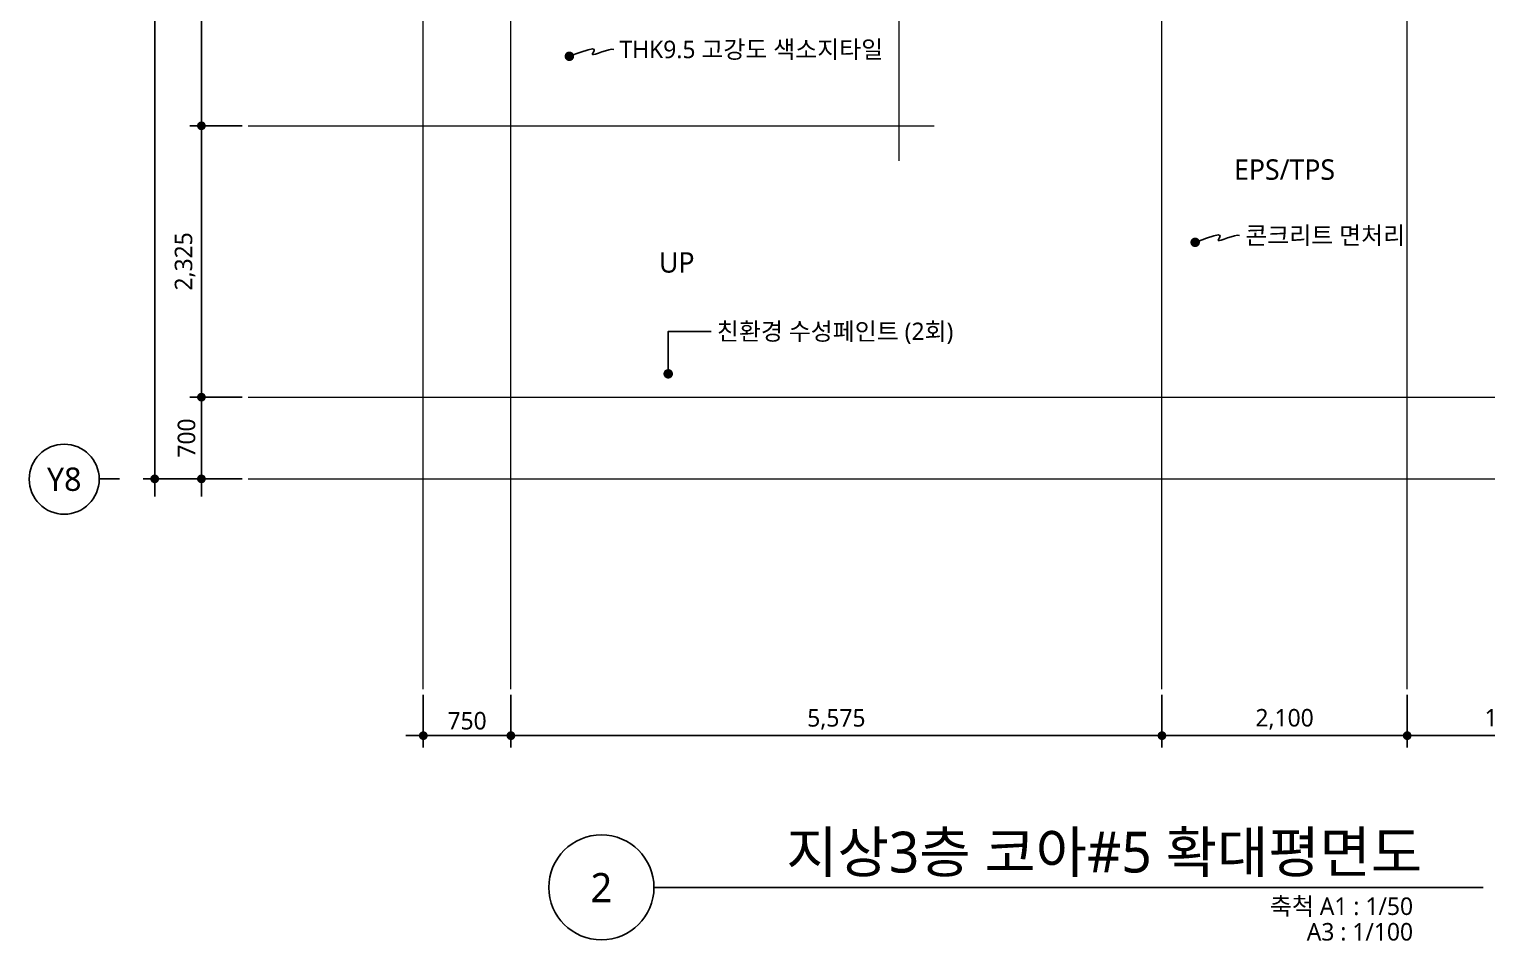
# Model space of a CAD drawing. Header units: millimetres. Extents: x 3320976 to 3527701, y 1183647 to 1243117.
# Drawn here: x 3422464 to 3434946, y 1221647 to 1229458 of the extents above; entities that cross this region are included whole.
import ezdxf
from ezdxf.enums import TextEntityAlignment as Align

# ---------------------------------------------------------------- set-up
doc = ezdxf.new("R2010")
doc.units = ezdxf.units.MM
doc.header["$MEASUREMENT"] = 0
doc.linetypes.add('CEN', pattern=[62, 60, -1, 0, -1])
doc.layers.get('0').update_dxf_attribs({"linetype": 'CONTINUOUS'})
for name, color, linetype, lineweight in [('A-AXIS-BUBL', 7, 'CONTINUOUS', 25), ('A-CNTL', 1, 'CEN', 15), ('A-DIMS', 7, 'CONTINUOUS', 25), ('A-MKXS-LEAD', 7, 'CONTINUOUS', 25), ('A-MKXS-TEXT1', 3, 'CONTINUOUS', 25), ('A-MKXX-NAME', 3, 'CONTINUOUS', 25), ('A-XXXX-SYMB', 7, 'CONTINUOUS', 25), ('A-XXXX-TXT1', 3, 'CONTINUOUS', 25), ('A-XXXX-TXT2', 3, 'CONTINUOUS', 25)]:
    doc.layers.add(name, color=color, linetype=linetype, lineweight=lineweight)
doc.styles.add('HY울릉도L', font='')
doc.styles.add('맑은고딕', font='malgun.ttf')
doc.styles.get('HY울릉도L').set_extended_font_data('HYwulM')
doc.dimstyles.new('CDIM', dxfattribs={"dimtxt": 3, "dimasz": 1.5, "dimexe": 2, "dimexo": 1, "dimgap": 1, "dimtad": 1, "dimdec": 0, "dimrnd": 0.5, "dimzin": 0, "dimdsep": 32, "dimlunit": 6, "dimtxsty": 'HY울릉도L', "dimblk1": '_CIDOT', "dimblk2": '_CIDOT', "dimsah": 1, "dimcen": 5.5, "dimclrd": 2, "dimclre": 2, "dimclrt": 7, "dimadec": 0, "dimazin": 0, "dimtfac": 1, "dimtdec": 0, "dimtix": 1, "dimtmove": 2, "dimatfit": 1, "dimldrblk": '_CIDOT', "dimfxl": 1, "dimtolj": 1, "dimtzin": 0, "dimlwd": -1, "dimarcsym": 0})

# ---------------------------------------------------------------- blocks, each defined once
blk = doc.blocks.new('_CIDOT')
at = {"color": 0, "linetype": 'ByBlock'}
blk.add_line((2, 0), (-1, 0), dxfattribs=at)
at = {"color": 0, "linetype": 'ByBlock', "const_width": 0.5}
blk.add_lwpolyline([(-0.25, 0, 1), (0.25, 0, 1)], format="xyb", close=True, dxfattribs=at)
blk = doc.blocks.new('*D490')
at = {"layer": 'A-DIMS', "lineweight": -2, "transparency": 16777216}
for p, q in [((-12525, 13000), (-13375, 13000)), ((-12525, 0), (-13375, 0))]:
    blk.add_line(p, q, dxfattribs=at)
at = {"layer": 'A-DIMS', "transparency": 16777216}
blk.add_line((-13275, 75), (-13275, 12925), dxfattribs=at)
at = {"layer": 'A-DIMS', "transparency": 16777216, "xscale": 75, "yscale": 75, "zscale": 75}
for p, rotation in [((-13275, 13000), 90), ((-13275, 0), 270)]:
    blk.add_blockref('_CIDOT', p, dxfattribs=dict(at, rotation=rotation))
at = {"layer": 'A-DIMS', "color": 3, "transparency": 16777216, "insert": (-13415, 6500), "char_height": 150, "attachment_point": 5, "rotation": 90, "style": '맑은고딕'}
blk.add_mtext('\\A1;13,000', dxfattribs=at)
blk = doc.blocks.new('*D491')
at = {"layer": 'A-DIMS', "lineweight": -2, "transparency": 16777216}
for p, q in [((-12525, 700), (-12975, 700)), ((-12525, 0), (-12975, 0))]:
    blk.add_line(p, q, dxfattribs=at)
at = {"layer": 'A-DIMS', "transparency": 16777216}
blk.add_line((-12875, 75), (-12875, 625), dxfattribs=at)
at = {"layer": 'A-DIMS', "transparency": 16777216, "xscale": 75, "yscale": 75, "zscale": 75}
for p, rotation in [((-12875, 700), 90), ((-12875, 0), 270)]:
    blk.add_blockref('_CIDOT', p, dxfattribs=dict(at, rotation=rotation))
at = {"layer": 'A-DIMS', "color": 3, "transparency": 16777216, "insert": (-13002, 350), "char_height": 150, "attachment_point": 5, "rotation": 90, "style": '맑은고딕'}
blk.add_mtext('\\A1;700', dxfattribs=at)
blk = doc.blocks.new('*D496')
at = {"layer": 'A-DIMS', "lineweight": -2, "transparency": 16777216}
for p, q in [((-4650, -1850), (-4650, -2300)), ((-2550, -1850), (-2550, -2300))]:
    blk.add_line(p, q, dxfattribs=at)
at = {"layer": 'A-DIMS', "transparency": 16777216}
blk.add_line((-2625, -2200), (-4575, -2200), dxfattribs=at)
at = {"layer": 'A-DIMS', "transparency": 16777216, "xscale": 75, "yscale": 75, "zscale": 75, "rotation": 180}
blk.add_blockref('_CIDOT', (-4650, -2200), dxfattribs=at)
at = {"layer": 'A-DIMS', "transparency": 16777216, "xscale": 75, "yscale": 75, "zscale": 75}
blk.add_blockref('_CIDOT', (-2550, -2200), dxfattribs=at)
at = {"layer": 'A-DIMS', "color": 3, "transparency": 16777216, "insert": (-3600, -2060), "char_height": 150, "attachment_point": 5, "style": '맑은고딕'}
blk.add_mtext('\\A1;2,100', dxfattribs=at)
blk = doc.blocks.new('*D497')
at = {"layer": 'A-DIMS', "lineweight": -2, "transparency": 16777216}
for p, q in [((-10975, -1850), (-10975, -2300)), ((-10225, -1850), (-10225, -2300))]:
    blk.add_line(p, q, dxfattribs=at)
at = {"layer": 'A-DIMS', "transparency": 16777216}
blk.add_line((-10900, -2200), (-10300, -2200), dxfattribs=at)
at = {"layer": 'A-DIMS', "transparency": 16777216, "xscale": 75, "yscale": 75, "zscale": 75, "rotation": 180}
blk.add_blockref('_CIDOT', (-10975, -2200), dxfattribs=at)
at = {"layer": 'A-DIMS', "transparency": 16777216, "xscale": 75, "yscale": 75, "zscale": 75}
blk.add_blockref('_CIDOT', (-10225, -2200), dxfattribs=at)
at = {"layer": 'A-DIMS', "color": 3, "transparency": 16777216, "insert": (-10600, -2073), "char_height": 150, "attachment_point": 5, "style": '맑은고딕'}
blk.add_mtext('\\A1;750', dxfattribs=at)
blk = doc.blocks.new('*D498')
at = {"layer": 'A-DIMS', "lineweight": -2, "transparency": 16777216}
for p, q in [((-10225, -1850), (-10225, -2300)), ((-4650, -1850), (-4650, -2300))]:
    blk.add_line(p, q, dxfattribs=at)
at = {"layer": 'A-DIMS', "transparency": 16777216}
blk.add_line((-4725, -2200), (-10150, -2200), dxfattribs=at)
at = {"layer": 'A-DIMS', "transparency": 16777216, "xscale": 75, "yscale": 75, "zscale": 75, "rotation": 180}
blk.add_blockref('_CIDOT', (-10225, -2200), dxfattribs=at)
at = {"layer": 'A-DIMS', "transparency": 16777216, "xscale": 75, "yscale": 75, "zscale": 75}
blk.add_blockref('_CIDOT', (-4650, -2200), dxfattribs=at)
at = {"layer": 'A-DIMS', "color": 3, "transparency": 16777216, "insert": (-7438, -2061), "char_height": 150, "attachment_point": 5, "style": '맑은고딕'}
blk.add_mtext('\\A1;5,575', dxfattribs=at)
blk = doc.blocks.new('*D507')
at = {"layer": 'A-DIMS', "lineweight": -2, "transparency": 16777216}
for p, q in [((-12525, 3025), (-12975, 3025)), ((-12525, 700), (-12975, 700))]:
    blk.add_line(p, q, dxfattribs=at)
at = {"layer": 'A-DIMS', "transparency": 16777216}
blk.add_line((-12875, 2950), (-12875, 775), dxfattribs=at)
at = {"layer": 'A-DIMS', "transparency": 16777216, "xscale": 75, "yscale": 75, "zscale": 75}
for p, rotation in [((-12875, 3025), 90), ((-12875, 700), 270)]:
    blk.add_blockref('_CIDOT', p, dxfattribs=dict(at, rotation=rotation))
at = {"layer": 'A-DIMS', "color": 3, "transparency": 16777216, "insert": (-13015, 1863), "char_height": 150, "attachment_point": 5, "rotation": 90, "style": '맑은고딕'}
blk.add_mtext('\\A1;2,325', dxfattribs=at)
blk = doc.blocks.new('*D508')
at = {"layer": 'A-DIMS', "lineweight": -2, "transparency": 16777216}
for p, q in [((-12525, 5775), (-12975, 5775)), ((-12525, 3025), (-12975, 3025))]:
    blk.add_line(p, q, dxfattribs=at)
at = {"layer": 'A-DIMS', "transparency": 16777216}
blk.add_line((-12875, 3100), (-12875, 5700), dxfattribs=at)
at = {"layer": 'A-DIMS', "transparency": 16777216, "xscale": 75, "yscale": 75, "zscale": 75}
for p, rotation in [((-12875, 5775), 90), ((-12875, 3025), 270)]:
    blk.add_blockref('_CIDOT', p, dxfattribs=dict(at, rotation=rotation))
at = {"layer": 'A-DIMS', "color": 3, "transparency": 16777216, "insert": (-13015, 4400), "char_height": 150, "attachment_point": 5, "rotation": 90, "style": '맑은고딕'}
blk.add_mtext('\\A1;2,750', dxfattribs=at)
blk = doc.blocks.new('*D509')
at = {"layer": 'A-DIMS', "lineweight": -2, "transparency": 16777216}
for p, q in [((-2550, -1850), (-2550, -2300)), ((-725, -1850), (-725, -2300))]:
    blk.add_line(p, q, dxfattribs=at)
at = {"layer": 'A-DIMS', "transparency": 16777216}
blk.add_line((-2475, -2200), (-800, -2200), dxfattribs=at)
at = {"layer": 'A-DIMS', "transparency": 16777216, "xscale": 75, "yscale": 75, "zscale": 75, "rotation": 180}
blk.add_blockref('_CIDOT', (-2550, -2200), dxfattribs=at)
at = {"layer": 'A-DIMS', "transparency": 16777216, "xscale": 75, "yscale": 75, "zscale": 75}
blk.add_blockref('_CIDOT', (-725, -2200), dxfattribs=at)
at = {"layer": 'A-DIMS', "color": 3, "transparency": 16777216, "insert": (-1638, -2060), "char_height": 150, "attachment_point": 5, "style": '맑은고딕'}
blk.add_mtext('\\A1;1,825', dxfattribs=at)
blk = doc.blocks.new('CORE5_GRID')
at = {"layer": 'A-AXIS-BUBL', "ltscale": 0.2}
blk.add_line((-13575, 0), (-13750, 0), dxfattribs=at)
blk.add_circle((-14050, -2.9), 300, dxfattribs=at)
at = {"layer": 'A-CNTL'}
for p, q in [((-10975, -1800.7), (-10975, 14799.3)), ((-10225, -1800.7), (-10225, 14799.3)), ((-6900, 2725), (-6900, 14799.3)), ((-4650, -1800.7), (-4650, 9875)), ((-2550, -1800.7), (-2550, 4825)), ((-12475, 3025), (-6600, 3025)), ((-12475, 700), (1525, 700)), ((-12475, 0), (1525, 0))]:
    blk.add_line(p, q, dxfattribs=at)
at = {"layer": 'A-XXXX-TXT2', "ltscale": 0.2, "style": '맑은고딕'}
blk.add_text('Y8', height=200, dxfattribs=at).set_placement((-14050, -2.9), align=Align.MIDDLE)
at = {"layer": 'A-DIMS'}
for base, p1, p2, angle, picture, middle in [((-13275, 13000), (-12475, 0), (-12475, 13000), 270, '*D490', (-13415.5, 6500)), ((-12875, 5775), (-12475, 3025), (-12475, 5775), 270, '*D508', (-13015.1, 4400)), ((-12875, 700), (-12475, 3025), (-12475, 700), 90, '*D507', (-13015.1, 1862.5)), ((-12875, 700), (-12475, 0), (-12475, 700), 270, '*D491', (-13002.5, 350)), ((-10225, -2200), (-4650, -1800), (-10225, -1800), 180, '*D498', (-7437.5, -2061.1)), ((-4650, -2200), (-2550, -1800), (-4650, -1800), 180, '*D496', (-3600, -2059.5))]:
    dim = blk.add_linear_dim(base=base, p1=p1, p2=p2, angle=angle, dimstyle='CDIM', override={"dimscale": 50, "dimtxsty": '맑은고딕', "dimclrd": 256, "dimclre": 256, "dimclrt": 3}, dxfattribs=at)
    dim.commit()
    dim.dimension.update_dxf_attribs({"geometry": picture, "text_midpoint": middle})
for base, p1, p2, picture, middle in [((-10225, -2200), (-10975, -1800), (-10225, -1800), '*D497', (-10600, -2072.5)), ((-725, -2200), (-2550, -1800), (-725, -1800), '*D509', (-1637.5, -2059.5))]:
    dim = blk.add_linear_dim(base=base, p1=p1, p2=p2, dimstyle='CDIM', override={"dimscale": 50, "dimtxsty": '맑은고딕', "dimclrd": 256, "dimclre": 256, "dimclrt": 3}, dxfattribs=at)
    dim.commit()
    dim.dimension.update_dxf_attribs({"geometry": picture, "text_midpoint": middle})

msp = doc.modelspace()

# ---------------------------------------------------------------- linework, layer by layer
at = {"layer": 'A-MKXS-LEAD', "const_width": 40}
for points in [[(3427068.9, 1229227.9, 1), (3427110.3, 1229223.8, 1)], [(3432427.3, 1227634, 1), (3432468.8, 1227629.8, 1)], [(3427915.2, 1226507.5, 1), (3427956.7, 1226503.3, 1)]]:
    msp.add_lwpolyline(points, format="xyb", close=True, dxfattribs=at)
at = {"layer": 'A-MKXS-LEAD'}
for points in [[(3427088.8, 1229225.5), (3427186.5, 1229262.4), (3427250.2, 1229282.3), (3427286.5, 1229288.7), (3427301.9, 1229285.2), (3427303, 1229275.3), (3427296.5, 1229262.5), (3427289, 1229250.3), (3427287.1, 1229242.3), (3427295.7, 1229240.9), (3427313.8, 1229245.3), (3427338.7, 1229253.5), (3427367.6, 1229263.7), (3427397.8, 1229273.7), (3427426.6, 1229281.9), (3427451.3, 1229286.2), (3427469.2, 1229284.8)], [(3432447.2, 1227631.6), (3432545, 1227668.4), (3432608.7, 1227688.3), (3432644.9, 1227694.8), (3432660.3, 1227691.3), (3432661.4, 1227681.4), (3432654.9, 1227668.6), (3432647.4, 1227656.4), (3432645.5, 1227648.3), (3432654.1, 1227647), (3432672.2, 1227651.4), (3432697.1, 1227659.6), (3432726, 1227669.7), (3432756.2, 1227679.8), (3432785, 1227688), (3432809.7, 1227692.3), (3432827.6, 1227690.8)], [(3428303, 1226869.3), (3427935.9, 1226869.3), (3427935.9, 1226869.3), (3427935.9, 1226505.4)]]:
    msp.add_lwpolyline(points, dxfattribs=at)
at = {"layer": 'A-XXXX-SYMB'}
msp.add_line((3427813.8, 1222105.4), (3434913.8, 1222105.4), dxfattribs=at)
msp.add_circle((3427363.8, 1222105.4), 450, dxfattribs=at)

# ---------------------------------------------------------------- block references
at = {"layer": 'A-DIMS'}
msp.add_blockref('CORE5_GRID', (3436813.8, 1225605.4), dxfattribs=at)

# ---------------------------------------------------------------- texts
at = {"layer": 'A-MKXS-TEXT1', "style": '맑은고딕'}
for s, p in [('THK9.5 고강도 색소지타일', (3427519.2, 1229284.8)), ('콘크리트 면처리', (3432877.6, 1227690.8)), ('친환경 수성페인트 (2회)', (3428353, 1226869.3))]:
    msp.add_text(s, height=150, dxfattribs=at).set_placement(p, align=Align.MIDDLE_LEFT)
at = {"layer": 'A-MKXX-NAME', "style": '맑은고딕'}
for s, p in [('EPS/TPS', (3433213.8, 1228255.4)), ('UP', (3428009.4, 1227459.9))]:
    msp.add_text(s, height=175, dxfattribs=at).set_placement(p, align=Align.MIDDLE_CENTER)
at = {"layer": 'A-XXXX-TXT1', "style": '맑은고딕'}
msp.add_text('지상3층 코아#5 확대평면도', height=350, dxfattribs=at).set_placement((3434391.8, 1222128.1), align=Align.BOTTOM_RIGHT)
msp.add_text('2', height=250, dxfattribs=at).set_placement((3427363.8, 1222105.4), align=Align.MIDDLE)
for s, p in [('축척 A1 : 1/50', (3434313.9, 1222019.3)), ('A3 : 1/100', (3434313.9, 1221800.4))]:
    msp.add_text(s, height=150, dxfattribs=at).set_placement(p, align=Align.TOP_RIGHT)

doc.saveas('drawing.dxf')
